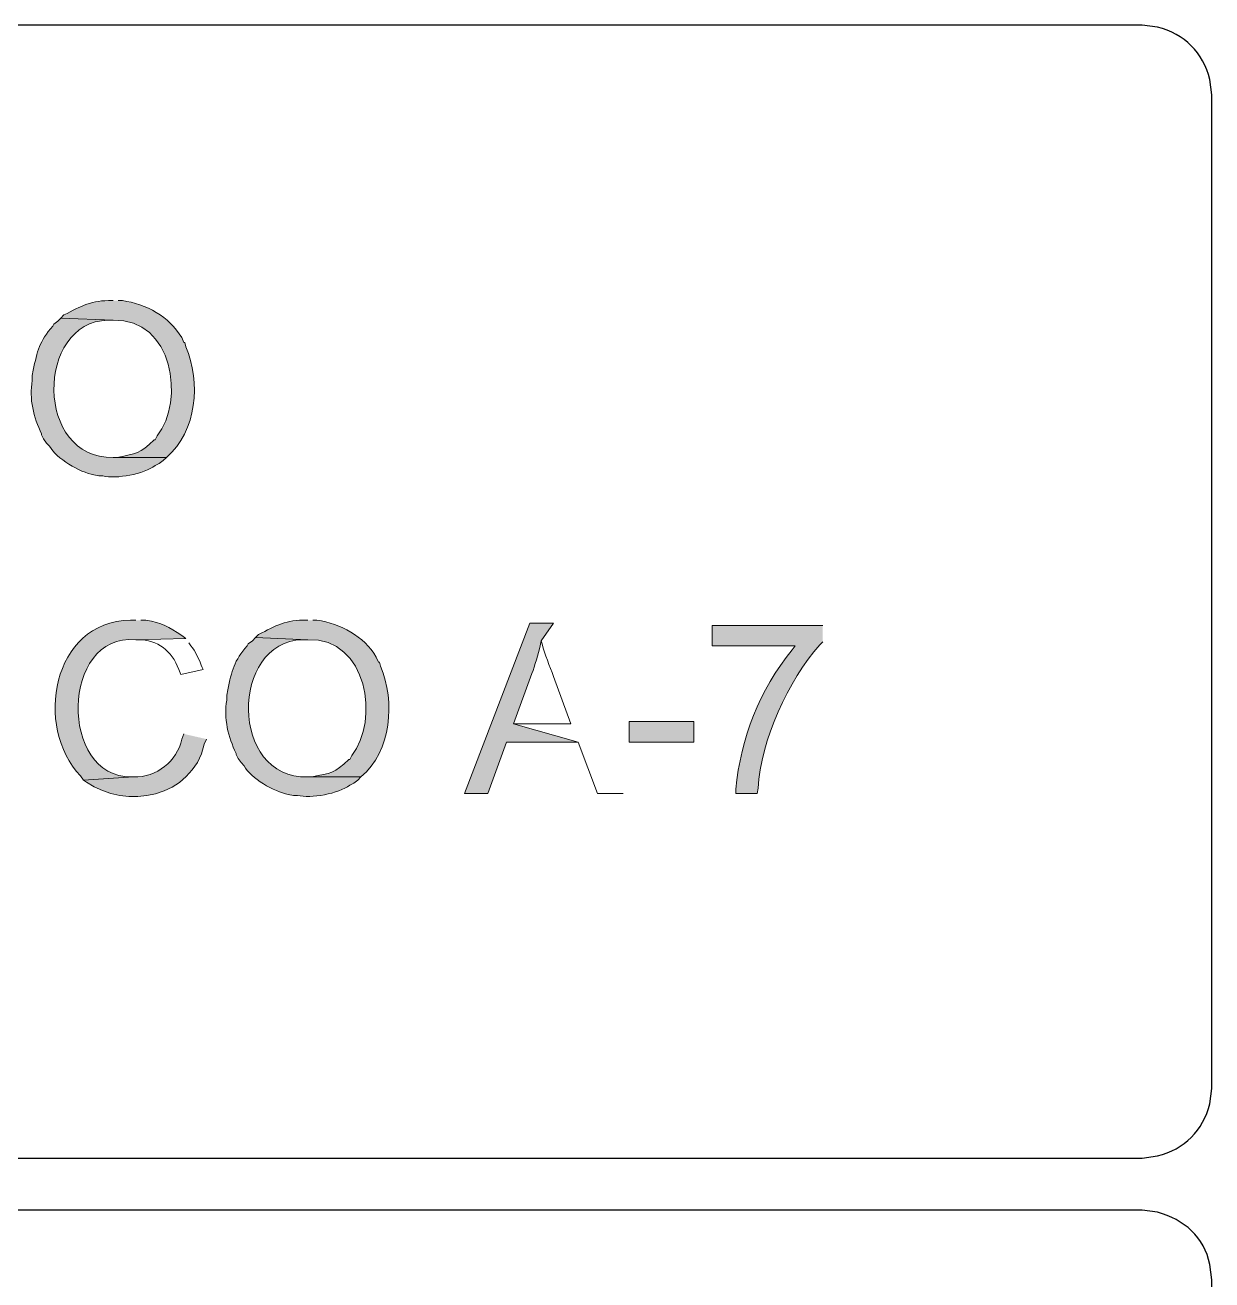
# Model space of a CAD drawing. Header units: inches. Extents: x 5 to 295, y 10 to 227.
# Drawn here: x 269.58 to 278.73, y 30.76 to 40.44 of the extents above; entities that cross this region are included whole.
import ezdxf

# ---------------------------------------------------------------- set-up
doc = ezdxf.new("R2010")
doc.units = ezdxf.units.IN
doc.header["$MEASUREMENT"] = 0
doc.layers.add('1- 3', color=3, linetype='Continuous')

msp = doc.modelspace()

# ---------------------------------------------------------------- hatches: boundary and pattern name
at = {"layer": '1- 3'}
h = msp.add_hatch(color=256, dxfattribs=at)
edge = h.paths.add_edge_path()
edge.add_spline(control_points=[(270.2576, 38.3143), (270.2576, 38.3143), (270.2497, 38.3143), (270.2497, 38.3143), (270.0916, 38.3189), (270.0118, 38.2723), (269.8784, 38.2037), (269.8784, 38.2037), (269.8547, 38.18), (269.8547, 38.18), (269.8547, 38.18), (270.2576, 38.1642), (270.2576, 38.1642), (270.7223, 38.1795), (270.8109, 37.541), (270.5972, 37.2716), (270.5972, 37.2716), (270.5814, 37.24), (270.5814, 37.24), (270.5814, 37.24), (270.5735, 37.24), (270.5735, 37.24), (270.4618, 37.1314), (270.4367, 37.1359), (270.2892, 37.1058), (270.2892, 37.1058), (270.2576, 37.1058), (270.2576, 37.1058), (270.2576, 37.1058), (270.6683, 37.1058), (270.6683, 37.1058), (270.9057, 37.3081), (270.9338, 37.6846), (270.8184, 37.9588), (270.8184, 37.9588), (270.8105, 37.9904), (270.8105, 37.9904), (270.8105, 37.9904), (270.8026, 37.9904), (270.8026, 37.9904), (270.8026, 37.9904), (270.7868, 38.0299), (270.7868, 38.0299), (270.689, 38.1923), (270.5134, 38.2889), (270.3287, 38.3143), (270.3287, 38.3143), (270.2971, 38.3143), (270.2971, 38.3143)], knot_values=[0, 0, 0, 0, 0.035278, 0.035278, 0.035278, 0.070556, 0.070556, 0.070556, 0.105833, 0.105833, 0.105833, 0.141111, 0.141111, 0.141111, 0.176389, 0.176389, 0.176389, 0.211667, 0.211667, 0.211667, 0.246944, 0.246944, 0.246944, 0.282222, 0.282222, 0.282222, 0.3175, 0.3175, 0.3175, 0.352778, 0.352778, 0.352778, 0.388056, 0.388056, 0.388056, 0.423333, 0.423333, 0.423333, 0.458611, 0.458611, 0.458611, 0.493889, 0.493889, 0.493889, 0.529167, 0.529167, 0.529167, 0.564444, 0.564444, 0.564444, 0.564444], degree=3, periodic=0)
edge.add_line((270.2971, 38.3143), (270.2576, 38.3143))
h = msp.add_hatch(color=256, dxfattribs=at)
edge = h.paths.add_edge_path()
edge.add_spline(control_points=[(269.8547, 38.18), (269.8547, 38.18), (269.831, 38.1563), (269.831, 38.1563), (269.831, 38.1563), (269.7994, 38.1326), (269.7994, 38.1326), (269.7994, 38.1326), (269.7915, 38.1168), (269.7915, 38.1168), (269.6894, 38.0018), (269.6704, 37.9254), (269.6415, 37.7772), (269.6415, 37.7772), (269.6336, 37.7377), (269.6336, 37.7377), (269.6336, 37.7377), (269.6336, 37.6982), (269.6336, 37.6982), (269.6078, 37.5581), (269.645, 37.4143), (269.7046, 37.2874), (269.7046, 37.2874), (269.7046, 37.2795), (269.7046, 37.2795), (269.7046, 37.2795), (269.7204, 37.2479), (269.7204, 37.2479), (269.7204, 37.2479), (269.7441, 37.2163), (269.7441, 37.2163), (269.7441, 37.2163), (269.7678, 37.1926), (269.7678, 37.1926), (269.8154, 37.0972), (270.0013, 36.9898), (270.1075, 36.9715), (270.1075, 36.9715), (270.147, 36.9636), (270.147, 36.9636), (270.147, 36.9636), (270.1786, 36.9636), (270.1786, 36.9636), (270.2817, 36.9365), (270.4963, 36.9774), (270.5814, 37.0426), (270.5814, 37.0426), (270.613, 37.0584), (270.613, 37.0584), (270.613, 37.0584), (270.6446, 37.0821), (270.6446, 37.0821), (270.6446, 37.0821), (270.6683, 37.1058), (270.6683, 37.1058), (270.6683, 37.1058), (270.2576, 37.1058), (270.2576, 37.1058), (269.6538, 37.0884), (269.657, 38.1493), (270.2181, 38.1642), (270.2181, 38.1642), (270.2576, 38.1642), (270.2576, 38.1642)], knot_values=[0, 0, 0, 0, 0.035278, 0.035278, 0.035278, 0.070556, 0.070556, 0.070556, 0.105833, 0.105833, 0.105833, 0.141111, 0.141111, 0.141111, 0.176389, 0.176389, 0.176389, 0.211667, 0.211667, 0.211667, 0.246944, 0.246944, 0.246944, 0.282222, 0.282222, 0.282222, 0.3175, 0.3175, 0.3175, 0.352778, 0.352778, 0.352778, 0.388056, 0.388056, 0.388056, 0.423333, 0.423333, 0.423333, 0.458611, 0.458611, 0.458611, 0.493889, 0.493889, 0.493889, 0.529167, 0.529167, 0.529167, 0.564444, 0.564444, 0.564444, 0.599722, 0.599722, 0.599722, 0.635, 0.635, 0.635, 0.670278, 0.670278, 0.670278, 0.705556, 0.705556, 0.705556, 0.740833, 0.740833, 0.740833, 0.740833], degree=3, periodic=0)
edge.add_line((270.2576, 38.1642), (269.8547, 38.18))
h = msp.add_hatch(color=256, dxfattribs=at)
edge = h.paths.add_edge_path()
edge.add_spline(control_points=[(270.4313, 35.8498), (270.4313, 35.8498), (270.3919, 35.8498), (270.3919, 35.8498), (269.7831, 35.8411), (269.6479, 35.024), (270.0048, 34.6492), (270.0048, 34.6492), (270.0285, 34.6176), (270.0285, 34.6176), (270.0285, 34.6176), (270.4155, 34.6413), (270.4155, 34.6413), (270.4155, 34.6413), (270.3998, 34.6413), (270.3998, 34.6413), (269.8383, 34.6343), (269.8506, 35.752), (270.4313, 35.6998), (270.4313, 35.6998), (270.8184, 35.7077), (270.8184, 35.7077), (270.8184, 35.7077), (270.7868, 35.7314), (270.7868, 35.7314), (270.685, 35.8009), (270.6344, 35.8297), (270.5103, 35.8498), (270.5103, 35.8498), (270.4708, 35.8498), (270.4708, 35.8498)], knot_values=[0, 0, 0, 0, 0.035278, 0.035278, 0.035278, 0.070556, 0.070556, 0.070556, 0.105833, 0.105833, 0.105833, 0.141111, 0.141111, 0.141111, 0.176389, 0.176389, 0.176389, 0.211667, 0.211667, 0.211667, 0.246944, 0.246944, 0.246944, 0.282222, 0.282222, 0.282222, 0.3175, 0.3175, 0.3175, 0.352778, 0.352778, 0.352778, 0.352778], degree=3, periodic=0)
edge.add_line((270.4708, 35.8498), (270.4313, 35.8498))
h = msp.add_hatch(color=256, dxfattribs=at)
edge = h.paths.add_edge_path()
edge.add_spline(control_points=[(271.7584, 35.8498), (271.7584, 35.8498), (271.7505, 35.8498), (271.7505, 35.8498), (271.5924, 35.8544), (271.5126, 35.8078), (271.3792, 35.7392), (271.3792, 35.7392), (271.3555, 35.7156), (271.3555, 35.7156), (271.3555, 35.7156), (271.7584, 35.6998), (271.7584, 35.6998), (272.2231, 35.715), (272.3117, 35.0765), (272.098, 34.8072), (272.098, 34.8072), (272.0822, 34.7756), (272.0822, 34.7756), (272.0822, 34.7756), (272.0743, 34.7756), (272.0743, 34.7756), (271.9625, 34.667), (271.9375, 34.6715), (271.79, 34.6413), (271.79, 34.6413), (271.7584, 34.6413), (271.7584, 34.6413), (271.7584, 34.6413), (272.1691, 34.6413), (272.1691, 34.6413), (272.4065, 34.8436), (272.4346, 35.2202), (272.3192, 35.4944), (272.3192, 35.4944), (272.3113, 35.526), (272.3113, 35.526), (272.3113, 35.526), (272.3034, 35.526), (272.3034, 35.526), (272.3034, 35.526), (272.2876, 35.5655), (272.2876, 35.5655), (272.1898, 35.7277), (272.0142, 35.8244), (271.8295, 35.8498), (271.8295, 35.8498), (271.7979, 35.8498), (271.7979, 35.8498)], knot_values=[0, 0, 0, 0, 0.035278, 0.035278, 0.035278, 0.070556, 0.070556, 0.070556, 0.105833, 0.105833, 0.105833, 0.141111, 0.141111, 0.141111, 0.176389, 0.176389, 0.176389, 0.211667, 0.211667, 0.211667, 0.246944, 0.246944, 0.246944, 0.282222, 0.282222, 0.282222, 0.3175, 0.3175, 0.3175, 0.352778, 0.352778, 0.352778, 0.388056, 0.388056, 0.388056, 0.423333, 0.423333, 0.423333, 0.458611, 0.458611, 0.458611, 0.493889, 0.493889, 0.493889, 0.529167, 0.529167, 0.529167, 0.564444, 0.564444, 0.564444, 0.564444], degree=3, periodic=0)
edge.add_line((271.7979, 35.8498), (271.7584, 35.8498))
h = msp.add_hatch(color=256, dxfattribs=at)
edge = h.paths.add_edge_path()
edge.add_spline(control_points=[(273.6541, 35.8261), (273.6541, 35.8261), (273.4724, 35.8261), (273.4724, 35.8261), (273.4724, 35.8261), (272.9669, 34.5149), (272.9669, 34.5149), (272.9669, 34.5149), (273.1486, 34.5149), (273.1486, 34.5149), (273.1486, 34.5149), (273.2907, 34.9099), (273.2907, 34.9099), (273.2907, 34.9099), (273.8437, 34.9099), (273.8437, 34.9099), (273.8437, 34.9099), (273.346, 35.052), (273.346, 35.052), (273.346, 35.052), (273.4882, 35.4391), (273.4882, 35.4391), (273.5101, 35.4978), (273.5363, 35.591), (273.5514, 35.6524), (273.5514, 35.6524), (273.5593, 35.6919), (273.5593, 35.6919)], knot_values=[0, 0, 0, 0, 0.035278, 0.035278, 0.035278, 0.070556, 0.070556, 0.070556, 0.105833, 0.105833, 0.105833, 0.141111, 0.141111, 0.141111, 0.176389, 0.176389, 0.176389, 0.211667, 0.211667, 0.211667, 0.246944, 0.246944, 0.246944, 0.282222, 0.282222, 0.282222, 0.3175, 0.3175, 0.3175, 0.3175], degree=3, periodic=0)
edge.add_line((273.5593, 35.6919), (273.6541, 35.8261))
h = msp.add_hatch(color=256, dxfattribs=at)
edge = h.paths.add_edge_path()
edge.add_spline(control_points=[(275.7315, 35.8103), (275.7315, 35.8103), (274.8784, 35.8103), (274.8784, 35.8103), (274.8784, 35.8103), (274.8784, 35.6524), (274.8784, 35.6524), (274.8784, 35.6524), (275.5182, 35.6524), (275.5182, 35.6524), (275.5182, 35.6524), (275.4945, 35.6208), (275.4945, 35.6208), (275.2428, 35.311), (275.0991, 34.9408), (275.0601, 34.5465), (275.0601, 34.5465), (275.0601, 34.5149), (275.0601, 34.5149), (275.0601, 34.5149), (275.226, 34.5149), (275.226, 34.5149), (275.226, 34.5149), (275.2339, 34.5544), (275.2339, 34.5544), (275.2515, 34.9245), (275.467, 35.3842), (275.7078, 35.6603), (275.7078, 35.6603), (275.7315, 35.684), (275.7315, 35.684)], knot_values=[0, 0, 0, 0, 0.035278, 0.035278, 0.035278, 0.070556, 0.070556, 0.070556, 0.105833, 0.105833, 0.105833, 0.141111, 0.141111, 0.141111, 0.176389, 0.176389, 0.176389, 0.211667, 0.211667, 0.211667, 0.246944, 0.246944, 0.246944, 0.282222, 0.282222, 0.282222, 0.3175, 0.3175, 0.3175, 0.352778, 0.352778, 0.352778, 0.352778], degree=3, periodic=0)
edge.add_line((275.7315, 35.684), (275.7315, 35.8103))
h = msp.add_hatch(color=256, dxfattribs=at)
edge = h.paths.add_edge_path()
edge.add_spline(control_points=[(271.3555, 35.7156), (271.3555, 35.7156), (271.3318, 35.6919), (271.3318, 35.6919), (271.3318, 35.6919), (271.3002, 35.6682), (271.3002, 35.6682), (271.3002, 35.6682), (271.2923, 35.6524), (271.2923, 35.6524), (271.1902, 35.5374), (271.1711, 35.4608), (271.1422, 35.3127), (271.1422, 35.3127), (271.1343, 35.2732), (271.1343, 35.2732), (271.1343, 35.2732), (271.1343, 35.2337), (271.1343, 35.2337), (271.1085, 35.0936), (271.1458, 34.9499), (271.2054, 34.823), (271.2054, 34.823), (271.2054, 34.8151), (271.2054, 34.8151), (271.2054, 34.8151), (271.2212, 34.7835), (271.2212, 34.7835), (271.2212, 34.7835), (271.2449, 34.7519), (271.2449, 34.7519), (271.2449, 34.7519), (271.2686, 34.7282), (271.2686, 34.7282), (271.3162, 34.6329), (271.502, 34.5253), (271.6083, 34.507), (271.6083, 34.507), (271.6478, 34.4991), (271.6478, 34.4991), (271.6478, 34.4991), (271.6794, 34.4991), (271.6794, 34.4991), (271.7826, 34.472), (271.997, 34.5129), (272.0822, 34.5781), (272.0822, 34.5781), (272.1138, 34.5939), (272.1138, 34.5939), (272.1138, 34.5939), (272.1454, 34.6176), (272.1454, 34.6176), (272.1454, 34.6176), (272.1691, 34.6413), (272.1691, 34.6413), (272.1691, 34.6413), (271.7584, 34.6413), (271.7584, 34.6413), (271.1546, 34.6239), (271.1578, 35.6849), (271.7189, 35.6998), (271.7189, 35.6998), (271.7584, 35.6998), (271.7584, 35.6998)], knot_values=[0, 0, 0, 0, 0.035278, 0.035278, 0.035278, 0.070556, 0.070556, 0.070556, 0.105833, 0.105833, 0.105833, 0.141111, 0.141111, 0.141111, 0.176389, 0.176389, 0.176389, 0.211667, 0.211667, 0.211667, 0.246944, 0.246944, 0.246944, 0.282222, 0.282222, 0.282222, 0.3175, 0.3175, 0.3175, 0.352778, 0.352778, 0.352778, 0.388056, 0.388056, 0.388056, 0.423333, 0.423333, 0.423333, 0.458611, 0.458611, 0.458611, 0.493889, 0.493889, 0.493889, 0.529167, 0.529167, 0.529167, 0.564444, 0.564444, 0.564444, 0.599722, 0.599722, 0.599722, 0.635, 0.635, 0.635, 0.670278, 0.670278, 0.670278, 0.705556, 0.705556, 0.705556, 0.740833, 0.740833, 0.740833, 0.740833], degree=3, periodic=0)
edge.add_line((271.7584, 35.6998), (271.3555, 35.7156))
h = msp.add_hatch(color=256, dxfattribs=at)
h.dxf.hatch_style = 2
h.paths.add_polyline_path([(274.7362, 34.9099), (274.7362, 35.0678), (274.2386, 35.0678), (274.2386, 34.9099)])
h = msp.add_hatch(color=256, dxfattribs=at)
edge = h.paths.add_edge_path()
edge.add_spline(control_points=[(270.8026, 34.9731), (270.8026, 34.9731), (270.7868, 34.9336), (270.7868, 34.9336), (270.7522, 34.7598), (270.5917, 34.6385), (270.4156, 34.6413), (270.4156, 34.6413), (270.0285, 34.6176), (270.0285, 34.6176), (270.0285, 34.6176), (270.0522, 34.6018), (270.0522, 34.6018), (270.356, 34.3874), (270.8663, 34.4803), (270.9606, 34.8941), (270.9606, 34.8941), (270.9764, 34.9336), (270.9764, 34.9336)], knot_values=[0, 0, 0, 0, 0.035278, 0.035278, 0.035278, 0.070556, 0.070556, 0.070556, 0.105833, 0.105833, 0.105833, 0.141111, 0.141111, 0.141111, 0.176389, 0.176389, 0.176389, 0.211667, 0.211667, 0.211667, 0.211667], degree=3, periodic=0)
edge.add_line((270.9764, 34.9336), (270.8026, 34.9731))

# ---------------------------------------------------------------- linework, layer by layer
at = {"layer": '1- 3', "lineweight": 25}
for points in [[(278.196, 40.4391), (251.8847, 40.4391)], [(278.7331, 32.24), (278.7331, 39.902)], [(251.8847, 31.7029), (278.1959, 31.7029)], [(278.1959, 31.3001), (251.8847, 31.3001)], [(278.7331, 17.8088), (278.7331, 30.7629)]]:
    msp.add_lwpolyline(points, dxfattribs=at)
at = {"layer": '1- 3', "lineweight": 0}
msp.add_lwpolyline([(274.7362, 34.9099), (274.7362, 35.0678), (274.2386, 35.0678), (274.2386, 34.9099), (274.7362, 34.9099)], dxfattribs=at)
at = {"layer": '1- 3', "lineweight": 25}
for points in [[(278.7331, 39.902), (278.7331, 39.902), (278.7173, 40.0205), (278.7173, 40.0205), (278.6645, 40.2277), (278.5217, 40.3705), (278.3145, 40.4233), (278.3145, 40.4233), (278.196, 40.4391), (278.196, 40.4391)], [(278.196, 31.7029), (278.196, 31.7029), (278.3144, 31.7187), (278.3144, 31.7187), (278.5217, 31.7715), (278.6645, 31.9143), (278.7173, 32.1216), (278.7173, 32.1216), (278.7331, 32.24), (278.7331, 32.24)], [(278.7331, 30.7629), (278.7331, 30.7629), (278.7173, 30.8814), (278.7173, 30.8814), (278.6742, 31.0952), (278.5181, 31.2286), (278.3144, 31.2843), (278.3144, 31.2843), (278.196, 31.3001), (278.196, 31.3001)]]:
    msp.add_open_spline(points, degree=3, knots=[0, 0, 0, 0, 1, 1, 1, 2, 2, 2, 3, 3, 3, 3], dxfattribs=at)
at = {"layer": '1- 3', "lineweight": 0}
for points, knots in [([(270.2576, 38.3143), (270.2576, 38.3143), (270.2497, 38.3143), (270.2497, 38.3143), (270.0916, 38.3189), (270.0118, 38.2723), (269.8784, 38.2037), (269.8784, 38.2037), (269.8547, 38.18), (269.8547, 38.18), (269.8547, 38.18), (270.2576, 38.1642), (270.2576, 38.1642), (270.7223, 38.1795), (270.8109, 37.541), (270.5972, 37.2716), (270.5972, 37.2716), (270.5814, 37.24), (270.5814, 37.24), (270.5814, 37.24), (270.5735, 37.24), (270.5735, 37.24), (270.4618, 37.1314), (270.4367, 37.1359), (270.2892, 37.1058), (270.2892, 37.1058), (270.2576, 37.1058), (270.2576, 37.1058), (270.2576, 37.1058), (270.6683, 37.1058), (270.6683, 37.1058), (270.9057, 37.3081), (270.9338, 37.6846), (270.8184, 37.9588), (270.8184, 37.9588), (270.8105, 37.9904), (270.8105, 37.9904), (270.8105, 37.9904), (270.8026, 37.9904), (270.8026, 37.9904), (270.8026, 37.9904), (270.7868, 38.0299), (270.7868, 38.0299), (270.689, 38.1923), (270.5134, 38.2889), (270.3287, 38.3143), (270.3287, 38.3143), (270.2971, 38.3143), (270.2971, 38.3143)], [0, 0, 0, 0, 1, 1, 1, 2, 2, 2, 3, 3, 3, 4, 4, 4, 5, 5, 5, 6, 6, 6, 7, 7, 7, 8, 8, 8, 9, 9, 9, 10, 10, 10, 11, 11, 11, 12, 12, 12, 13, 13, 13, 14, 14, 14, 15, 15, 15, 16, 16, 16, 16]), ([(269.8547, 38.18), (269.8547, 38.18), (269.831, 38.1563), (269.831, 38.1563), (269.831, 38.1563), (269.7994, 38.1326), (269.7994, 38.1326), (269.7994, 38.1326), (269.7915, 38.1168), (269.7915, 38.1168), (269.6894, 38.0018), (269.6704, 37.9254), (269.6415, 37.7772), (269.6415, 37.7772), (269.6336, 37.7377), (269.6336, 37.7377), (269.6336, 37.7377), (269.6336, 37.6982), (269.6336, 37.6982), (269.6078, 37.5581), (269.645, 37.4143), (269.7046, 37.2874), (269.7046, 37.2874), (269.7046, 37.2795), (269.7046, 37.2795), (269.7046, 37.2795), (269.7204, 37.2479), (269.7204, 37.2479), (269.7204, 37.2479), (269.7441, 37.2163), (269.7441, 37.2163), (269.7441, 37.2163), (269.7678, 37.1926), (269.7678, 37.1926), (269.8154, 37.0972), (270.0013, 36.9898), (270.1075, 36.9715), (270.1075, 36.9715), (270.147, 36.9636), (270.147, 36.9636), (270.147, 36.9636), (270.1786, 36.9636), (270.1786, 36.9636), (270.2817, 36.9365), (270.4963, 36.9774), (270.5814, 37.0426), (270.5814, 37.0426), (270.613, 37.0584), (270.613, 37.0584), (270.613, 37.0584), (270.6446, 37.0821), (270.6446, 37.0821), (270.6446, 37.0821), (270.6683, 37.1058), (270.6683, 37.1058), (270.6683, 37.1058), (270.2576, 37.1058), (270.2576, 37.1058), (269.6538, 37.0884), (269.657, 38.1493), (270.2181, 38.1642), (270.2181, 38.1642), (270.2576, 38.1642), (270.2576, 38.1642)], [0, 0, 0, 0, 1, 1, 1, 2, 2, 2, 3, 3, 3, 4, 4, 4, 5, 5, 5, 6, 6, 6, 7, 7, 7, 8, 8, 8, 9, 9, 9, 10, 10, 10, 11, 11, 11, 12, 12, 12, 13, 13, 13, 14, 14, 14, 15, 15, 15, 16, 16, 16, 17, 17, 17, 18, 18, 18, 19, 19, 19, 20, 20, 20, 21, 21, 21, 21]), ([(270.4313, 35.8498), (270.4313, 35.8498), (270.3919, 35.8498), (270.3919, 35.8498), (269.7831, 35.8411), (269.6479, 35.024), (270.0048, 34.6492), (270.0048, 34.6492), (270.0285, 34.6176), (270.0285, 34.6176), (270.0285, 34.6176), (270.4155, 34.6413), (270.4155, 34.6413), (270.4155, 34.6413), (270.3998, 34.6413), (270.3998, 34.6413), (269.8383, 34.6343), (269.8506, 35.752), (270.4313, 35.6998), (270.4313, 35.6998), (270.8184, 35.7077), (270.8184, 35.7077), (270.8184, 35.7077), (270.7868, 35.7314), (270.7868, 35.7314), (270.685, 35.8009), (270.6344, 35.8297), (270.5103, 35.8498), (270.5103, 35.8498), (270.4708, 35.8498), (270.4708, 35.8498)], [0, 0, 0, 0, 1, 1, 1, 2, 2, 2, 3, 3, 3, 4, 4, 4, 5, 5, 5, 6, 6, 6, 7, 7, 7, 8, 8, 8, 9, 9, 9, 10, 10, 10, 10]), ([(271.7584, 35.8498), (271.7584, 35.8498), (271.7505, 35.8498), (271.7505, 35.8498), (271.5924, 35.8544), (271.5126, 35.8078), (271.3792, 35.7392), (271.3792, 35.7392), (271.3555, 35.7156), (271.3555, 35.7156), (271.3555, 35.7156), (271.7584, 35.6998), (271.7584, 35.6998), (272.2231, 35.715), (272.3117, 35.0765), (272.098, 34.8072), (272.098, 34.8072), (272.0822, 34.7756), (272.0822, 34.7756), (272.0822, 34.7756), (272.0743, 34.7756), (272.0743, 34.7756), (271.9625, 34.667), (271.9375, 34.6715), (271.79, 34.6413), (271.79, 34.6413), (271.7584, 34.6413), (271.7584, 34.6413), (271.7584, 34.6413), (272.1691, 34.6413), (272.1691, 34.6413), (272.4065, 34.8436), (272.4346, 35.2202), (272.3192, 35.4944), (272.3192, 35.4944), (272.3113, 35.526), (272.3113, 35.526), (272.3113, 35.526), (272.3034, 35.526), (272.3034, 35.526), (272.3034, 35.526), (272.2876, 35.5655), (272.2876, 35.5655), (272.1898, 35.7277), (272.0142, 35.8244), (271.8295, 35.8498), (271.8295, 35.8498), (271.7979, 35.8498), (271.7979, 35.8498)], [0, 0, 0, 0, 1, 1, 1, 2, 2, 2, 3, 3, 3, 4, 4, 4, 5, 5, 5, 6, 6, 6, 7, 7, 7, 8, 8, 8, 9, 9, 9, 10, 10, 10, 11, 11, 11, 12, 12, 12, 13, 13, 13, 14, 14, 14, 15, 15, 15, 16, 16, 16, 16]), ([(273.6541, 35.8261), (273.6541, 35.8261), (273.4724, 35.8261), (273.4724, 35.8261), (273.4724, 35.8261), (272.9669, 34.5149), (272.9669, 34.5149), (272.9669, 34.5149), (273.1486, 34.5149), (273.1486, 34.5149), (273.1486, 34.5149), (273.2907, 34.9099), (273.2907, 34.9099), (273.2907, 34.9099), (273.8437, 34.9099), (273.8437, 34.9099), (273.8437, 34.9099), (273.346, 35.052), (273.346, 35.052), (273.346, 35.052), (273.4882, 35.4391), (273.4882, 35.4391), (273.5101, 35.4978), (273.5363, 35.591), (273.5514, 35.6524), (273.5514, 35.6524), (273.5593, 35.6919), (273.5593, 35.6919)], [0, 0, 0, 0, 1, 1, 1, 2, 2, 2, 3, 3, 3, 4, 4, 4, 5, 5, 5, 6, 6, 6, 7, 7, 7, 8, 8, 8, 9, 9, 9, 9]), ([(273.6541, 35.8261), (273.6541, 35.8261), (273.5593, 35.6919), (273.5593, 35.6919), (273.5593, 35.6919), (273.5672, 35.6682), (273.5672, 35.6682), (273.5864, 35.5802), (273.6259, 35.5008), (273.6541, 35.4154), (273.6541, 35.4154), (273.7884, 35.052), (273.7884, 35.052), (273.7884, 35.052), (273.346, 35.052), (273.346, 35.052), (273.346, 35.052), (273.8437, 34.9099), (273.8437, 34.9099), (273.8437, 34.9099), (273.9937, 34.5149), (273.9937, 34.5149), (273.9937, 34.5149), (274.1912, 34.5149), (274.1912, 34.5149)], [0, 0, 0, 0, 1, 1, 1, 2, 2, 2, 3, 3, 3, 4, 4, 4, 5, 5, 5, 6, 6, 6, 7, 7, 7, 8, 8, 8, 8]), ([(275.7315, 35.8103), (275.7315, 35.8103), (274.8784, 35.8103), (274.8784, 35.8103), (274.8784, 35.8103), (274.8784, 35.6524), (274.8784, 35.6524), (274.8784, 35.6524), (275.5182, 35.6524), (275.5182, 35.6524), (275.5182, 35.6524), (275.4945, 35.6208), (275.4945, 35.6208), (275.2428, 35.311), (275.0991, 34.9408), (275.0601, 34.5465), (275.0601, 34.5465), (275.0601, 34.5149), (275.0601, 34.5149), (275.0601, 34.5149), (275.226, 34.5149), (275.226, 34.5149), (275.226, 34.5149), (275.2339, 34.5544), (275.2339, 34.5544), (275.2515, 34.9245), (275.467, 35.3842), (275.7078, 35.6603), (275.7078, 35.6603), (275.7315, 35.684), (275.7315, 35.684)], [0, 0, 0, 0, 1, 1, 1, 2, 2, 2, 3, 3, 3, 4, 4, 4, 5, 5, 5, 6, 6, 6, 7, 7, 7, 8, 8, 8, 9, 9, 9, 10, 10, 10, 10]), ([(270.8184, 35.7077), (270.8184, 35.7077), (270.4313, 35.6998), (270.4313, 35.6998), (270.4313, 35.6998), (270.4471, 35.6998), (270.4471, 35.6998), (270.6039, 35.697), (270.7082, 35.6167), (270.7631, 35.4707), (270.7631, 35.4707), (270.7789, 35.4312), (270.7789, 35.4312), (270.7789, 35.4312), (270.9527, 35.4707), (270.9527, 35.4707), (270.9527, 35.4707), (270.9448, 35.4865), (270.9448, 35.4865), (270.9275, 35.5293), (270.8882, 35.6197), (270.8579, 35.6524), (270.8579, 35.6524), (270.8421, 35.6761), (270.8421, 35.6761)], [0, 0, 0, 0, 1, 1, 1, 2, 2, 2, 3, 3, 3, 4, 4, 4, 5, 5, 5, 6, 6, 6, 7, 7, 7, 8, 8, 8, 8]), ([(271.3555, 35.7156), (271.3555, 35.7156), (271.3318, 35.6919), (271.3318, 35.6919), (271.3318, 35.6919), (271.3002, 35.6682), (271.3002, 35.6682), (271.3002, 35.6682), (271.2923, 35.6524), (271.2923, 35.6524), (271.1902, 35.5374), (271.1711, 35.4608), (271.1422, 35.3127), (271.1422, 35.3127), (271.1343, 35.2732), (271.1343, 35.2732), (271.1343, 35.2732), (271.1343, 35.2337), (271.1343, 35.2337), (271.1085, 35.0936), (271.1458, 34.9499), (271.2054, 34.823), (271.2054, 34.823), (271.2054, 34.8151), (271.2054, 34.8151), (271.2054, 34.8151), (271.2212, 34.7835), (271.2212, 34.7835), (271.2212, 34.7835), (271.2449, 34.7519), (271.2449, 34.7519), (271.2449, 34.7519), (271.2686, 34.7282), (271.2686, 34.7282), (271.3162, 34.6329), (271.502, 34.5253), (271.6083, 34.507), (271.6083, 34.507), (271.6478, 34.4991), (271.6478, 34.4991), (271.6478, 34.4991), (271.6794, 34.4991), (271.6794, 34.4991), (271.7826, 34.472), (271.997, 34.5129), (272.0822, 34.5781), (272.0822, 34.5781), (272.1138, 34.5939), (272.1138, 34.5939), (272.1138, 34.5939), (272.1454, 34.6176), (272.1454, 34.6176), (272.1454, 34.6176), (272.1691, 34.6413), (272.1691, 34.6413), (272.1691, 34.6413), (271.7584, 34.6413), (271.7584, 34.6413), (271.1546, 34.6239), (271.1578, 35.6849), (271.7189, 35.6998), (271.7189, 35.6998), (271.7584, 35.6998), (271.7584, 35.6998)], [0, 0, 0, 0, 1, 1, 1, 2, 2, 2, 3, 3, 3, 4, 4, 4, 5, 5, 5, 6, 6, 6, 7, 7, 7, 8, 8, 8, 9, 9, 9, 10, 10, 10, 11, 11, 11, 12, 12, 12, 13, 13, 13, 14, 14, 14, 15, 15, 15, 16, 16, 16, 17, 17, 17, 18, 18, 18, 19, 19, 19, 20, 20, 20, 21, 21, 21, 21]), ([(270.8026, 34.9731), (270.8026, 34.9731), (270.7868, 34.9336), (270.7868, 34.9336), (270.7522, 34.7598), (270.5917, 34.6385), (270.4156, 34.6413), (270.4156, 34.6413), (270.0285, 34.6176), (270.0285, 34.6176), (270.0285, 34.6176), (270.0522, 34.6018), (270.0522, 34.6018), (270.356, 34.3874), (270.8663, 34.4803), (270.9606, 34.8941), (270.9606, 34.8941), (270.9764, 34.9336), (270.9764, 34.9336)], [0, 0, 0, 0, 1, 1, 1, 2, 2, 2, 3, 3, 3, 4, 4, 4, 5, 5, 5, 6, 6, 6, 6])]:
    msp.add_open_spline(points, degree=3, knots=knots, dxfattribs=at)

doc.saveas('drawing.dxf')
